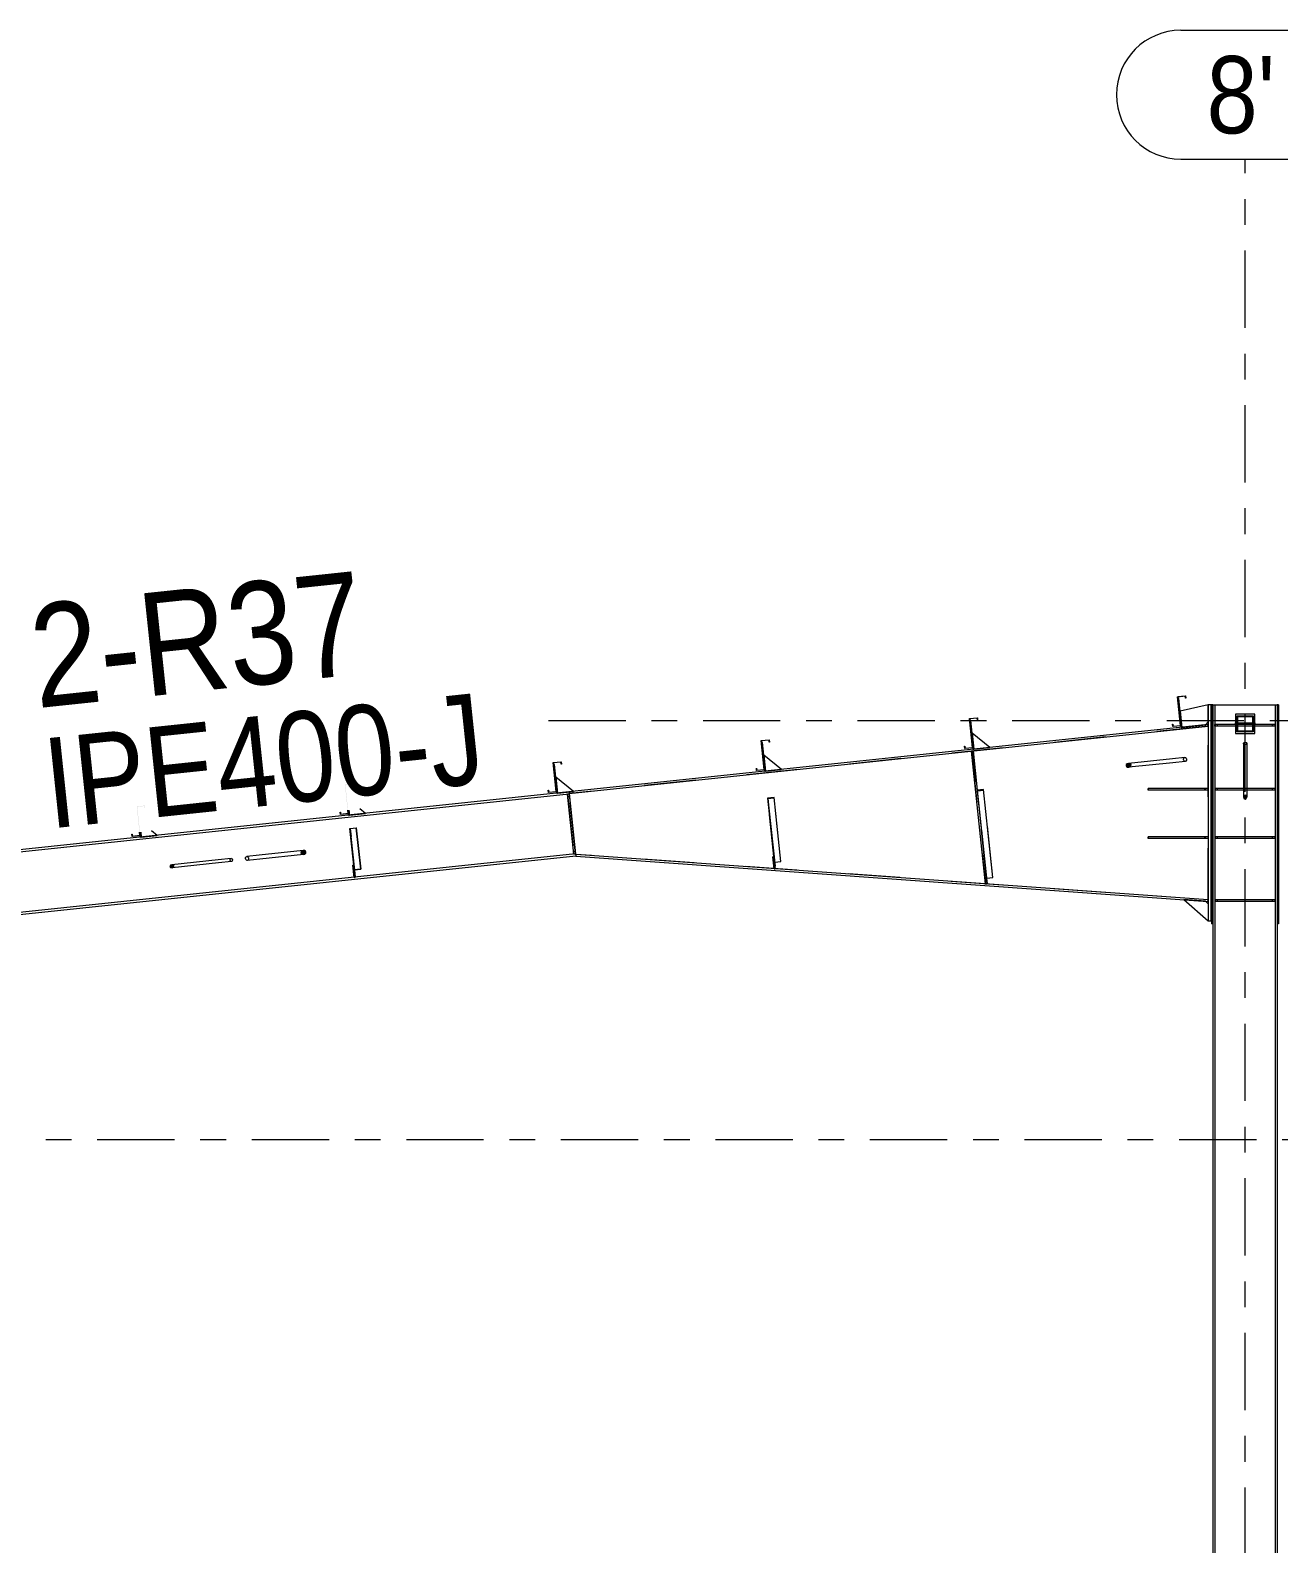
# Model space of a CAD drawing. Header units: millimetres. Extents: x -88 to 735, y -128 to 446.
# Drawn here: x 119.4 to 167.9, y 53.2 to 111.9 of the extents above; entities that cross this region are included whole.
import ezdxf

# ---------------------------------------------------------------- set-up
doc = ezdxf.new("R2010")
doc.units = ezdxf.units.MM
for name, pattern in [('XKITLINE00', [0]), ('XKITLINE02', [4, 2, -2]), ('XKITLINE03', [6, 3, -1, 1, -1])]:
    doc.linetypes.add(name, pattern=pattern)
for name, color, linetype, lineweight in [('Part', 2, 'Continuous', 0), ('PartMark', 7, 'Continuous', 0), ('S-grid', 1, 'Continuous', 0)]:
    doc.layers.add(name, color=color, linetype=linetype, lineweight=lineweight)
doc.styles.add('ARIAL', font='ARIAL.TTF')

# ---------------------------------------------------------------- blocks, each defined once
blk = doc.blocks.new('*A94')
at = {"layer": 'Part'}
h = blk.add_hatch(color=3, dxfattribs=at)
h.paths.add_polyline_path([(166.25, 84.723), (166.25, 85.348), (166.875, 85.348), (166.875, 84.723)], flags=17)
h.paths.add_polyline_path([(166.275, 85.323), (166.275, 84.748), (166.85, 84.748), (166.85, 85.323)])
blk = doc.blocks.new('*A95')
at = {"layer": 'Part'}
blk.add_hatch(color=3, dxfattribs=at).paths.add_polyline_path([(130.047, 80.116), (130.086, 80.091), (130.103, 80.054), (130.094, 80.013), (130.061, 79.981), (130.012, 79.966), (129.962, 79.971), (129.922, 79.995), (129.905, 80.033), (129.914, 80.073), (129.947, 80.105), (129.996, 80.121)], flags=17)
blk = doc.blocks.new('*A96')
at = {"layer": 'Part'}
blk.add_hatch(color=3, dxfattribs=at).paths.add_polyline_path([(123.538, 81.825), (123.849, 81.858), (123.859, 81.764), (123.848, 81.763), (123.839, 81.845), (123.551, 81.815), (123.669, 80.695), (123.358, 80.662), (123.348, 80.755), (123.359, 80.756), (123.368, 80.674), (123.656, 80.705)], flags=17)
blk = doc.blocks.new('*A97')
at = {"layer": 'Part'}
blk.add_hatch(color=3, dxfattribs=at).paths.add_polyline_path([(123.538, 81.825), (123.849, 81.858), (123.859, 81.764), (123.848, 81.763), (123.839, 81.845), (123.551, 81.815), (123.669, 80.695), (123.358, 80.662), (123.348, 80.755), (123.359, 80.756), (123.368, 80.674), (123.656, 80.705)], flags=17)
blk = doc.blocks.new('*A98')
at = {"layer": 'Part'}
blk.add_hatch(color=3, dxfattribs=at).paths.add_polyline_path([(131.619, 82.677), (131.929, 82.71), (131.939, 82.617), (131.928, 82.615), (131.919, 82.698), (131.631, 82.667), (131.749, 81.547), (131.438, 81.514), (131.428, 81.608), (131.44, 81.609), (131.448, 81.527), (131.737, 81.557)], flags=17)
blk = doc.blocks.new('*A99')
at = {"layer": 'Part'}
blk.add_hatch(color=3, dxfattribs=at).paths.add_polyline_path([(131.619, 82.677), (131.929, 82.71), (131.939, 82.617), (131.928, 82.615), (131.919, 82.698), (131.631, 82.667), (131.749, 81.547), (131.438, 81.514), (131.428, 81.608), (131.44, 81.609), (131.448, 81.527), (131.737, 81.557)], flags=17)
blk = doc.blocks.new('*A100')
at = {"layer": 'Part'}
blk.add_hatch(color=3, dxfattribs=at).paths.add_polyline_path([(139.699, 83.529), (140.009, 83.562), (140.019, 83.469), (140.008, 83.468), (139.999, 83.55), (139.711, 83.519), (139.829, 82.399), (139.518, 82.367), (139.509, 82.46), (139.52, 82.461), (139.528, 82.379), (139.817, 82.409)], flags=17)
blk = doc.blocks.new('*A101')
at = {"layer": 'Part'}
blk.add_hatch(color=3, dxfattribs=at).paths.add_polyline_path([(139.699, 83.529), (140.009, 83.562), (140.019, 83.469), (140.008, 83.468), (139.999, 83.55), (139.711, 83.519), (139.829, 82.399), (139.518, 82.367), (139.509, 82.46), (139.52, 82.461), (139.528, 82.379), (139.817, 82.409)], flags=17)
blk = doc.blocks.new('*A102')
at = {"layer": 'Part'}
blk.add_hatch(color=3, dxfattribs=at).paths.add_polyline_path([(147.779, 84.382), (148.09, 84.414), (148.099, 84.321), (148.088, 84.32), (148.08, 84.402), (147.791, 84.372), (147.909, 83.252), (147.599, 83.219), (147.589, 83.312), (147.6, 83.313), (147.609, 83.231), (147.897, 83.262)], flags=17)
blk = doc.blocks.new('*A103')
at = {"layer": 'Part'}
blk.add_hatch(color=3, dxfattribs=at).paths.add_polyline_path([(147.779, 84.382), (148.09, 84.414), (148.099, 84.321), (148.088, 84.32), (148.08, 84.402), (147.791, 84.372), (147.909, 83.252), (147.599, 83.219), (147.589, 83.312), (147.6, 83.313), (147.609, 83.231), (147.897, 83.262)], flags=17)
blk = doc.blocks.new('*A104')
at = {"layer": 'Part'}
blk.add_hatch(color=3, dxfattribs=at).paths.add_polyline_path([(155.859, 85.234), (156.17, 85.267), (156.18, 85.173), (156.168, 85.172), (156.16, 85.254), (155.871, 85.224), (155.99, 84.104), (155.679, 84.071), (155.669, 84.164), (155.68, 84.166), (155.689, 84.083), (155.977, 84.114)], flags=17)
blk = doc.blocks.new('*A105')
at = {"layer": 'Part'}
blk.add_hatch(color=3, dxfattribs=at).paths.add_polyline_path([(155.859, 85.234), (156.17, 85.267), (156.18, 85.173), (156.168, 85.172), (156.16, 85.254), (155.871, 85.224), (155.99, 84.104), (155.679, 84.071), (155.669, 84.164), (155.68, 84.166), (155.689, 84.083), (155.977, 84.114)], flags=17)
blk = doc.blocks.new('*A106')
at = {"layer": 'Part'}
blk.add_hatch(color=3, dxfattribs=at).paths.add_polyline_path([(131.809, 80.976), (132.058, 81.002), (132.06, 80.986), (131.823, 80.961), (131.855, 80.662), (131.843, 80.661)], flags=17)
blk = doc.blocks.new('*A107')
at = {"layer": 'Part'}
blk.add_hatch(color=3, dxfattribs=at).paths.add_polyline_path([(156.164, 82.453), (156.412, 82.479), (156.415, 82.455), (156.179, 82.43), (156.227, 81.97), (156.215, 81.969)], flags=17)
blk = doc.blocks.new('*A108')
at = {"layer": 'Part'}
blk.add_hatch(color=3, dxfattribs=at).paths.add_polyline_path([(148.026, 82.15), (148.274, 82.176), (148.276, 82.157), (148.04, 82.132), (148.079, 81.76), (148.067, 81.759)], flags=17)
blk = doc.blocks.new('*A109')
at = {"layer": 'Part'}
blk.add_hatch(color=3, dxfattribs=at).paths.add_polyline_path([(124.895, 79.567), (124.954, 79.555), (124.983, 79.514), (124.964, 79.467), (124.908, 79.443), (124.849, 79.455), (124.821, 79.497), (124.84, 79.543)], flags=17)
blk = doc.blocks.new('*A111')
at = {"layer": 'Part'}
blk.add_hatch(color=3, dxfattribs=at).paths.add_polyline_path([(162.083, 83.495), (162.122, 83.47), (162.14, 83.433), (162.13, 83.393), (162.097, 83.36), (162.049, 83.345), (161.998, 83.35), (161.959, 83.374), (161.941, 83.412), (161.951, 83.452), (161.984, 83.484), (162.032, 83.5)], flags=17)
blk = doc.blocks.new('*A120')
at = {"layer": 'Part'}
blk.add_hatch(color=3, dxfattribs=at).paths.add_polyline_path([(163.939, 86.086), (164.25, 86.119), (164.26, 86.026), (164.249, 86.025), (164.24, 86.107), (163.952, 86.076), (164.07, 84.956), (163.759, 84.923), (163.749, 85.017), (163.76, 85.018), (163.769, 84.936), (164.057, 84.966)], flags=17)
blk = doc.blocks.new('*A121')
at = {"layer": 'Part'}
blk.add_hatch(color=3, dxfattribs=at).paths.add_polyline_path([(163.939, 86.086), (164.25, 86.119), (164.26, 86.026), (164.249, 86.025), (164.24, 86.107), (163.952, 86.076), (164.07, 84.956), (163.759, 84.923), (163.749, 85.017), (163.76, 85.018), (163.769, 84.936), (164.057, 84.966)], flags=17)
blk = doc.blocks.new('*A122')
at = {"layer": 'Part'}
blk.add_hatch(color=3, dxfattribs=at).paths.add_polyline_path([(166.562, 82.269), (166.607, 82.247), (166.625, 82.191), (166.607, 82.136), (166.562, 82.113), (166.518, 82.136), (166.5, 82.191), (166.518, 82.247)], flags=17)
blk = doc.blocks.new('*A625')
at = {"layer": 'S-grid', "color": 1, "linetype": 'XKITLINE03', "lineweight": 0}
blk.add_line((139.518, 85.156), (193.607, 85.156), dxfattribs=at)
blk = doc.blocks.new('*A626')
at = {"layer": 'S-grid', "color": 1, "linetype": 'XKITLINE03', "lineweight": 0}
blk.add_line((-10, 68.906), (376.661, 68.906), dxfattribs=at)
blk = doc.blocks.new('*A670')
at = {"layer": 'Part', "color": 2, "linetype": 'XKITLINE00', "lineweight": 0}
for p, q in [((140.313, 82.388), (85.838, 76.642)), ((140.321, 82.307), (85.846, 76.561)), ((140.319, 82.325), (140.321, 82.307)), ((140.567, 79.982), (91.857, 74.844)), ((140.575, 79.901), (91.866, 74.764)), ((140.567, 79.982), (140.575, 79.901)), ((91.608, 74.818), (86.091, 74.236)), ((91.617, 74.737), (86.1, 74.155))]:
    blk.add_line(p, q, dxfattribs=at)
at = {"layer": 'Part', "color": 7, "linetype": 'XKITLINE02', "lineweight": 0}
for p, q in [((140.313, 82.388), (140.319, 82.325)), ((140.321, 82.307), (140.567, 79.982)), ((85.838, 76.642), (86.1, 74.155)), ((91.857, 74.844), (91.608, 74.818)), ((91.866, 74.764), (91.617, 74.737))]:
    blk.add_line(p, q, dxfattribs=at)
blk = doc.blocks.new('*A875')
at = {"layer": 'S-grid', "color": 1, "linetype": 'XKITLINE03', "lineweight": 0}
blk.add_line((166.562, -7.603), (166.562, 106.948), dxfattribs=at)
at = {"layer": 'S-grid', "color": 3, "style": 'ARIAL', "width": 0.85}
blk.add_text("8'", height=3, dxfattribs=at).set_placement((165.068, 107.948))
blk = doc.blocks.new('*A876')
at = {"layer": 'Part', "color": 2, "linetype": 'XKITLINE00', "lineweight": 0}
for p, q in [((165.312, 85.769), (167.812, 85.769)), ((165.394, 85.769), (165.394, 85.004)), ((167.731, 85.769), (167.731, 85.004)), ((165.394, 84.941), (165.394, 49.031)), ((167.731, 84.941), (167.731, 49.031)), ((165.312, 77.269), (165.312, 12.625)), ((167.812, 77.269), (167.812, 12.625))]:
    blk.add_line(p, q, dxfattribs=at)
at = {"layer": 'Part', "color": 7, "linetype": 'XKITLINE02', "lineweight": 0}
for p, q in [((165.312, 77.269), (165.312, 85.769)), ((167.812, 85.769), (167.812, 77.269)), ((165.394, 85.004), (165.394, 84.941)), ((167.731, 85.004), (167.731, 84.941))]:
    blk.add_line(p, q, dxfattribs=at)
blk = doc.blocks.new('*A919')
at = {"layer": 'Part', "color": 2, "linetype": 'XKITLINE00', "lineweight": 0}
for p, q in [((140.58, 79.964), (140.575, 79.901)), ((140.575, 79.901), (165.121, 78.144)), ((165.125, 78.206), (140.58, 79.964)), ((165.121, 78.144), (165.125, 78.206))]:
    blk.add_line(p, q, dxfattribs=at)
blk = doc.blocks.new('*A920')
at = {"layer": 'Part', "color": 2, "linetype": 'XKITLINE00', "lineweight": 0}
for p, q in [((165.118, 85.004), (140.313, 82.388)), ((140.319, 82.325), (165.125, 84.942)), ((165.125, 84.942), (165.118, 85.004)), ((140.313, 82.388), (140.319, 82.325))]:
    blk.add_line(p, q, dxfattribs=at)
blk = doc.blocks.new('*A921')
at = {"layer": 'Part', "color": 7, "linetype": 'XKITLINE02', "lineweight": 0}
for p, q in [((165.125, 84.942), (140.319, 82.325)), ((165.125, 78.206), (165.125, 84.942)), ((140.319, 82.325), (140.568, 79.964)), ((165.125, 78.206), (140.58, 79.964))]:
    blk.add_line(p, q, dxfattribs=at)
at = {"layer": 'Part', "color": 2, "linetype": 'XKITLINE00', "lineweight": 0}
blk.add_line((140.58, 79.964), (140.568, 79.964), dxfattribs=at)
blk = doc.blocks.new('*A924')
at = {"layer": 'Part', "color": 2, "linetype": 'XKITLINE00', "lineweight": 0}
for p, q in [((165.312, 85.769), (165.262, 85.769)), ((165.262, 85.769), (165.262, 77.269)), ((165.312, 85.769), (165.312, 77.269)), ((165.312, 77.269), (165.262, 77.269))]:
    blk.add_line(p, q, dxfattribs=at)
blk = doc.blocks.new('*A925')
at = {"layer": 'Part', "color": 2, "linetype": 'XKITLINE00', "lineweight": 0}
for p, q in [((167.863, 85.769), (167.812, 85.769)), ((167.812, 85.769), (167.812, 77.269)), ((167.863, 85.769), (167.863, 77.269)), ((167.863, 77.269), (167.812, 77.269))]:
    blk.add_line(p, q, dxfattribs=at)
blk = doc.blocks.new('*A926')
at = {"layer": 'Part', "color": 2, "linetype": 'XKITLINE00', "lineweight": 0}
for p, q in [((165.125, 85.769), (165.125, 77.394)), ((165.25, 85.769), (165.125, 85.769)), ((165.25, 77.394), (165.25, 85.769)), ((165.125, 77.394), (165.25, 77.394))]:
    blk.add_line(p, q, dxfattribs=at)
blk = doc.blocks.new('*A928')
at = {"layer": 'Part', "color": 2, "linetype": 'XKITLINE00', "lineweight": 0}
for p, q in [((164.19, 78.211), (165.125, 77.394)), ((165.031, 78.15), (165.125, 78.05))]:
    blk.add_line(p, q, dxfattribs=at)
at = {"layer": 'Part', "color": 7, "linetype": 'XKITLINE02', "lineweight": 0}
for p, q in [((165.031, 78.15), (164.19, 78.211)), ((165.125, 78.05), (165.125, 77.394))]:
    blk.add_line(p, q, dxfattribs=at)
blk = doc.blocks.new('*A929')
at = {"layer": 'Part', "color": 2, "linetype": 'XKITLINE00', "lineweight": 0}
for p, q in [((167.725, 78.206), (165.4, 78.206)), ((165.4, 78.144), (165.4, 78.206)), ((167.725, 78.144), (165.4, 78.144)), ((167.725, 78.206), (167.725, 78.144))]:
    blk.add_line(p, q, dxfattribs=at)
at = {"layer": 'Part', "color": 7, "linetype": 'XKITLINE02', "lineweight": 0}
for p, q in [((165.494, 78.144), (165.494, 78.206)), ((167.631, 78.144), (167.631, 78.206))]:
    blk.add_line(p, q, dxfattribs=at)
blk = doc.blocks.new('*A930')
at = {"layer": 'Part', "color": 7, "linetype": 'XKITLINE02', "lineweight": 0}
for p, q in [((167.725, 78.206), (165.4, 78.206)), ((165.4, 78.206), (165.4, 78.144)), ((167.725, 78.144), (165.4, 78.144)), ((165.494, 78.144), (165.494, 78.206)), ((167.631, 78.144), (167.631, 78.206)), ((167.725, 78.144), (167.725, 78.206))]:
    blk.add_line(p, q, dxfattribs=at)
blk = doc.blocks.new('*A932')
at = {"layer": 'Part', "color": 2, "linetype": 'XKITLINE00', "lineweight": 0}
for p, q in [((165.125, 80.644), (162.8, 80.644)), ((162.8, 80.644), (162.8, 80.582)), ((165.125, 80.582), (162.8, 80.582)), ((165, 80.582), (165, 80.644))]:
    blk.add_line(p, q, dxfattribs=at)
at = {"layer": 'Part', "color": 7, "linetype": 'XKITLINE02', "lineweight": 0}
for p, q in [((165.031, 80.582), (165.031, 80.644)), ((165.125, 80.644), (165.125, 80.582))]:
    blk.add_line(p, q, dxfattribs=at)
blk = doc.blocks.new('*A933')
at = {"layer": 'Part', "color": 2, "linetype": 'XKITLINE00', "lineweight": 0}
for p, q in [((165.125, 82.519), (162.8, 82.519)), ((162.8, 82.519), (162.8, 82.457)), ((165.125, 82.457), (162.8, 82.457)), ((165, 82.457), (165, 82.519))]:
    blk.add_line(p, q, dxfattribs=at)
at = {"layer": 'Part', "color": 7, "linetype": 'XKITLINE02', "lineweight": 0}
for p, q in [((165.031, 82.457), (165.031, 82.519)), ((165.125, 82.519), (165.125, 82.457))]:
    blk.add_line(p, q, dxfattribs=at)
blk = doc.blocks.new('*A934')
at = {"layer": 'Part', "color": 7, "linetype": 'XKITLINE02', "lineweight": 0}
for p, q in [((165.125, 80.644), (162.8, 80.644)), ((162.8, 80.582), (162.8, 80.644)), ((165.125, 80.582), (162.8, 80.582)), ((165, 80.582), (165, 80.644)), ((165.031, 80.582), (165.031, 80.644)), ((165.125, 80.644), (165.125, 80.582))]:
    blk.add_line(p, q, dxfattribs=at)
blk = doc.blocks.new('*A935')
at = {"layer": 'Part', "color": 7, "linetype": 'XKITLINE02', "lineweight": 0}
for p, q in [((165.125, 82.519), (162.8, 82.519)), ((162.8, 82.457), (162.8, 82.519)), ((165.125, 82.457), (162.8, 82.457)), ((165, 82.457), (165, 82.519)), ((165.031, 82.457), (165.031, 82.519)), ((165.125, 82.519), (165.125, 82.457))]:
    blk.add_line(p, q, dxfattribs=at)
blk = doc.blocks.new('*A936')
at = {"layer": 'Part', "color": 2, "linetype": 'XKITLINE00', "lineweight": 0}
for p, q in [((165.125, 85.769), (164.042, 85.519)), ((164.042, 85.519), (164.108, 84.897)), ((165.032, 84.995), (165.125, 85.098))]:
    blk.add_line(p, q, dxfattribs=at)
at = {"layer": 'Part', "color": 7, "linetype": 'XKITLINE02', "lineweight": 0}
for p, q in [((165.125, 85.098), (165.125, 85.769)), ((164.108, 84.897), (165.032, 84.995))]:
    blk.add_line(p, q, dxfattribs=at)
blk = doc.blocks.new('*A937')
at = {"layer": 'Part', "color": 2, "linetype": 'XKITLINE00', "lineweight": 0}
for p, q in [((163.989, 86.016), (163.958, 86.013)), ((164.107, 84.897), (163.989, 86.016)), ((164.07, 84.956), (164.076, 84.894))]:
    blk.add_line(p, q, dxfattribs=at)
at = {"layer": 'Part', "color": 7, "linetype": 'XKITLINE02', "lineweight": 0}
for p, q in [((163.958, 86.013), (164.07, 84.956)), ((164.076, 84.894), (164.107, 84.897))]:
    blk.add_line(p, q, dxfattribs=at)
blk = doc.blocks.new('*A939')
at = {"layer": 'Part', "color": 2, "linetype": 'XKITLINE00', "lineweight": 0}
for p, q in [((167.725, 80.644), (165.4, 80.644)), ((165.4, 80.582), (165.4, 80.644)), ((167.725, 80.582), (165.4, 80.582)), ((167.725, 80.644), (167.725, 80.582))]:
    blk.add_line(p, q, dxfattribs=at)
at = {"layer": 'Part', "color": 7, "linetype": 'XKITLINE02', "lineweight": 0}
for p, q in [((165.494, 80.582), (165.494, 80.644)), ((167.631, 80.582), (167.631, 80.644))]:
    blk.add_line(p, q, dxfattribs=at)
blk = doc.blocks.new('*A940')
at = {"layer": 'Part', "color": 7, "linetype": 'XKITLINE02', "lineweight": 0}
for p, q in [((167.725, 80.644), (165.4, 80.644)), ((165.4, 80.644), (165.4, 80.582)), ((167.725, 80.582), (165.4, 80.582)), ((165.494, 80.582), (165.494, 80.644)), ((167.631, 80.582), (167.631, 80.644)), ((167.725, 80.582), (167.725, 80.644))]:
    blk.add_line(p, q, dxfattribs=at)
blk = doc.blocks.new('*A941')
at = {"layer": 'Part', "color": 2, "linetype": 'XKITLINE00', "lineweight": 0}
for p, q in [((166.5, 82.519), (165.4, 82.519)), ((165.4, 82.457), (165.4, 82.519)), ((166.5, 82.457), (165.4, 82.457)), ((167.725, 82.519), (166.625, 82.519)), ((167.725, 82.457), (166.625, 82.457)), ((167.725, 82.519), (167.725, 82.457))]:
    blk.add_line(p, q, dxfattribs=at)
at = {"layer": 'Part', "color": 7, "linetype": 'XKITLINE02', "lineweight": 0}
for p, q in [((165.494, 82.457), (165.494, 82.519)), ((166.625, 82.519), (166.5, 82.519)), ((166.625, 82.457), (166.5, 82.457)), ((167.631, 82.457), (167.631, 82.519))]:
    blk.add_line(p, q, dxfattribs=at)
blk = doc.blocks.new('*A942')
at = {"layer": 'Part', "color": 7, "linetype": 'XKITLINE02', "lineweight": 0}
for p, q in [((167.725, 82.519), (165.4, 82.519)), ((165.4, 82.519), (165.4, 82.457)), ((167.725, 82.457), (165.4, 82.457)), ((165.494, 82.457), (165.494, 82.519)), ((167.631, 82.457), (167.631, 82.519)), ((167.725, 82.457), (167.725, 82.519))]:
    blk.add_line(p, q, dxfattribs=at)
blk = doc.blocks.new('*A943')
at = {"layer": 'Part', "color": 7, "linetype": 'XKITLINE02', "lineweight": 0}
for p, q in [((167.725, 85.004), (165.4, 85.004)), ((165.4, 85.004), (165.4, 84.941)), ((167.725, 84.941), (165.4, 84.941)), ((165.494, 84.941), (165.494, 85.004)), ((167.631, 84.941), (167.631, 85.004)), ((167.725, 84.941), (167.725, 85.004))]:
    blk.add_line(p, q, dxfattribs=at)
blk = doc.blocks.new('*A944')
at = {"layer": 'Part', "color": 2, "linetype": 'XKITLINE00', "lineweight": 0}
for p, q in [((166.938, 85.41), (166.188, 85.41)), ((166.188, 85.41), (166.188, 84.66)), ((166.938, 84.66), (166.938, 85.41)), ((166.188, 84.66), (166.938, 84.66))]:
    blk.add_line(p, q, dxfattribs=at)
blk = doc.blocks.new('*A945')
at = {"layer": 'Part', "color": 7, "linetype": 'XKITLINE02', "lineweight": 0}
for p, q in [((166.188, 85.004), (166.188, 85.066)), ((166.188, 85.066), (166.938, 85.066)), ((166.938, 85.004), (166.188, 85.004)), ((166.938, 85.066), (166.938, 85.004))]:
    blk.add_line(p, q, dxfattribs=at)
blk = doc.blocks.new('*A946')
at = {"layer": 'Part', "color": 2, "linetype": 'XKITLINE00', "lineweight": 0}
for p, q in [((166.188, 85.004), (165.394, 85.004)), ((165.394, 84.941), (165.394, 85.004)), ((166.188, 84.941), (165.394, 84.941)), ((167.731, 85.004), (166.938, 85.004)), ((167.731, 84.941), (166.938, 84.941)), ((167.731, 85.004), (167.731, 84.941))]:
    blk.add_line(p, q, dxfattribs=at)
at = {"layer": 'Part', "color": 7, "linetype": 'XKITLINE02', "lineweight": 0}
for p, q in [((165.488, 84.941), (165.488, 85.004)), ((166.938, 85.004), (166.188, 85.004)), ((166.938, 84.941), (166.188, 84.941)), ((167.637, 84.941), (167.637, 85.004))]:
    blk.add_line(p, q, dxfattribs=at)
blk = doc.blocks.new('*A968')
at = {"layer": 'Part', "color": 2, "linetype": 'XKITLINE00', "lineweight": 0}
for p, q in [((166.25, 84.723), (166.25, 85.348)), ((166.25, 85.348), (166.875, 85.348)), ((166.275, 84.748), (166.275, 85.323)), ((166.275, 85.323), (166.85, 85.323)), ((166.85, 85.323), (166.85, 84.748)), ((166.875, 85.348), (166.875, 84.723)), ((166.875, 84.723), (166.25, 84.723)), ((166.85, 84.748), (166.275, 84.748))]:
    blk.add_line(p, q, dxfattribs=at)
blk = doc.blocks.new('*A969')
at = {"layer": 'Part', "color": 2, "linetype": 'XKITLINE00', "lineweight": 0}
for p, q in [((124.84, 79.543), (124.821, 79.497)), ((124.821, 79.497), (124.849, 79.455)), ((124.895, 79.567), (124.84, 79.543)), ((124.849, 79.455), (124.908, 79.443)), ((126.698, 79.757), (124.895, 79.567)), ((124.954, 79.555), (124.895, 79.567)), ((126.711, 79.633), (124.908, 79.443)), ((124.908, 79.443), (124.964, 79.467)), ((124.983, 79.514), (124.954, 79.555)), ((124.964, 79.467), (124.983, 79.514))]:
    blk.add_line(p, q, dxfattribs=at)
at = {"layer": 'Part', "color": 7, "linetype": 'XKITLINE02', "lineweight": 0}
for p, q in [((127.198, 79.81), (126.698, 79.757)), ((127.211, 79.686), (126.711, 79.633)), ((127.157, 79.743), (127.166, 79.788)), ((127.175, 79.7), (127.157, 79.743)), ((127.166, 79.788), (127.198, 79.81)), ((127.211, 79.686), (127.175, 79.7)), ((127.198, 79.81), (127.233, 79.795)), ((127.243, 79.708), (127.211, 79.686)), ((127.233, 79.795), (127.252, 79.753)), ((127.252, 79.753), (127.243, 79.708))]:
    blk.add_line(p, q, dxfattribs=at)
blk = doc.blocks.new('*A970')
at = {"layer": 'Part', "color": 7, "linetype": 'XKITLINE02', "lineweight": 0}
for p, q in [((127.778, 79.876), (127.807, 79.89)), ((128.291, 79.941), (127.807, 79.89)), ((127.807, 79.89), (127.839, 79.883)), ((127.839, 79.883), (127.864, 79.857)), ((127.755, 79.806), (127.759, 79.846)), ((127.767, 79.768), (127.755, 79.806)), ((127.759, 79.846), (127.778, 79.876)), ((127.792, 79.742), (127.767, 79.768)), ((127.824, 79.735), (127.792, 79.742)), ((128.307, 79.786), (127.824, 79.735)), ((127.853, 79.748), (127.824, 79.735)), ((127.872, 79.779), (127.853, 79.748)), ((127.864, 79.857), (127.876, 79.819)), ((127.876, 79.819), (127.872, 79.779))]:
    blk.add_line(p, q, dxfattribs=at)
at = {"layer": 'Part', "color": 2, "linetype": 'XKITLINE00', "lineweight": 0}
for p, q in [((129.996, 80.121), (128.291, 79.941)), ((130.012, 79.966), (128.307, 79.786)), ((129.914, 80.073), (129.905, 80.033)), ((129.905, 80.033), (129.922, 79.995)), ((129.947, 80.105), (129.914, 80.073)), ((129.922, 79.995), (129.962, 79.971)), ((129.996, 80.121), (129.947, 80.105)), ((129.962, 79.971), (130.012, 79.966)), ((130.047, 80.116), (129.996, 80.121)), ((130.012, 79.966), (130.061, 79.981)), ((130.086, 80.091), (130.047, 80.116)), ((130.061, 79.981), (130.094, 80.013)), ((130.103, 80.054), (130.086, 80.091)), ((130.094, 80.013), (130.103, 80.054))]:
    blk.add_line(p, q, dxfattribs=at)
blk = doc.blocks.new('*A971')
at = {"layer": 'Part', "color": 2, "linetype": 'XKITLINE00', "lineweight": 0}
for p, q in [((123.348, 80.755), (123.359, 80.756)), ((123.358, 80.662), (123.348, 80.755)), ((123.669, 80.695), (123.358, 80.662)), ((123.359, 80.756), (123.368, 80.674)), ((123.368, 80.674), (123.656, 80.705)), ((123.656, 80.705), (123.643, 80.83)), ((123.654, 80.832), (123.669, 80.695))]:
    blk.add_line(p, q, dxfattribs=at)
blk = doc.blocks.new('*A972')
at = {"layer": 'Part', "color": 2, "linetype": 'XKITLINE00', "lineweight": 0}
for p, q in [((123.348, 80.755), (123.359, 80.756)), ((123.358, 80.662), (123.348, 80.755)), ((123.669, 80.695), (123.358, 80.662)), ((123.359, 80.756), (123.368, 80.674)), ((123.368, 80.674), (123.656, 80.705)), ((123.656, 80.705), (123.643, 80.83)), ((123.654, 80.832), (123.669, 80.695))]:
    blk.add_line(p, q, dxfattribs=at)
blk = doc.blocks.new('*A973')
at = {"layer": 'Part', "color": 2, "linetype": 'XKITLINE00', "lineweight": 0}
for p, q in [((131.737, 81.557), (131.723, 81.683)), ((131.735, 81.684), (131.749, 81.547)), ((131.428, 81.608), (131.44, 81.609)), ((131.438, 81.514), (131.428, 81.608)), ((131.749, 81.547), (131.438, 81.514)), ((131.44, 81.609), (131.448, 81.527)), ((131.448, 81.527), (131.737, 81.557))]:
    blk.add_line(p, q, dxfattribs=at)
blk = doc.blocks.new('*A974')
at = {"layer": 'Part', "color": 2, "linetype": 'XKITLINE00', "lineweight": 0}
for p, q in [((131.737, 81.557), (131.723, 81.683)), ((131.735, 81.684), (131.749, 81.547)), ((131.428, 81.608), (131.44, 81.609)), ((131.438, 81.514), (131.428, 81.608)), ((131.749, 81.547), (131.438, 81.514)), ((131.44, 81.609), (131.448, 81.527)), ((131.448, 81.527), (131.737, 81.557))]:
    blk.add_line(p, q, dxfattribs=at)
blk = doc.blocks.new('*A975')
at = {"layer": 'Part', "color": 2, "linetype": 'XKITLINE00', "lineweight": 0}
for p, q in [((139.699, 83.529), (140.009, 83.562)), ((139.817, 82.409), (139.699, 83.529)), ((139.999, 83.55), (139.711, 83.519)), ((139.711, 83.519), (139.829, 82.399)), ((140.008, 83.468), (139.999, 83.55)), ((140.019, 83.469), (140.008, 83.468)), ((140.009, 83.562), (140.019, 83.469)), ((139.509, 82.46), (139.52, 82.461)), ((139.518, 82.367), (139.509, 82.46)), ((139.829, 82.399), (139.518, 82.367)), ((139.52, 82.461), (139.528, 82.379)), ((139.528, 82.379), (139.817, 82.409))]:
    blk.add_line(p, q, dxfattribs=at)
blk = doc.blocks.new('*A976')
at = {"layer": 'Part', "color": 2, "linetype": 'XKITLINE00', "lineweight": 0}
for p, q in [((139.699, 83.529), (140.009, 83.562)), ((139.817, 82.409), (139.699, 83.529)), ((139.999, 83.55), (139.711, 83.519)), ((139.711, 83.519), (139.829, 82.399)), ((140.008, 83.468), (139.999, 83.55)), ((140.019, 83.469), (140.008, 83.468)), ((140.009, 83.562), (140.019, 83.469)), ((139.509, 82.46), (139.52, 82.461)), ((139.518, 82.367), (139.509, 82.46)), ((139.829, 82.399), (139.518, 82.367)), ((139.52, 82.461), (139.528, 82.379)), ((139.528, 82.379), (139.817, 82.409))]:
    blk.add_line(p, q, dxfattribs=at)
blk = doc.blocks.new('*A977')
at = {"layer": 'Part', "color": 2, "linetype": 'XKITLINE00', "lineweight": 0}
for p, q in [((147.779, 84.382), (148.09, 84.414)), ((147.897, 83.262), (147.779, 84.382)), ((148.08, 84.402), (147.791, 84.372)), ((147.791, 84.372), (147.909, 83.252)), ((148.088, 84.32), (148.08, 84.402)), ((148.099, 84.321), (148.088, 84.32)), ((148.09, 84.414), (148.099, 84.321)), ((147.589, 83.312), (147.6, 83.313)), ((147.599, 83.219), (147.589, 83.312)), ((147.909, 83.252), (147.599, 83.219)), ((147.6, 83.313), (147.609, 83.231)), ((147.609, 83.231), (147.897, 83.262))]:
    blk.add_line(p, q, dxfattribs=at)
blk = doc.blocks.new('*A978')
at = {"layer": 'Part', "color": 2, "linetype": 'XKITLINE00', "lineweight": 0}
for p, q in [((147.779, 84.382), (148.09, 84.414)), ((147.897, 83.262), (147.779, 84.382)), ((148.08, 84.402), (147.791, 84.372)), ((147.791, 84.372), (147.909, 83.252)), ((148.088, 84.32), (148.08, 84.402)), ((148.099, 84.321), (148.088, 84.32)), ((148.09, 84.414), (148.099, 84.321)), ((147.589, 83.312), (147.6, 83.313)), ((147.599, 83.219), (147.589, 83.312)), ((147.909, 83.252), (147.599, 83.219)), ((147.6, 83.313), (147.609, 83.231)), ((147.609, 83.231), (147.897, 83.262))]:
    blk.add_line(p, q, dxfattribs=at)
blk = doc.blocks.new('*A979')
at = {"layer": 'Part', "color": 2, "linetype": 'XKITLINE00', "lineweight": 0}
for p, q in [((155.859, 85.234), (156.17, 85.267)), ((155.977, 84.114), (155.859, 85.234)), ((156.16, 85.254), (155.871, 85.224)), ((155.871, 85.224), (155.99, 84.104)), ((156.168, 85.172), (156.16, 85.254)), ((156.18, 85.173), (156.168, 85.172)), ((156.17, 85.267), (156.18, 85.173)), ((155.669, 84.164), (155.68, 84.166)), ((155.679, 84.071), (155.669, 84.164)), ((155.99, 84.104), (155.679, 84.071)), ((155.68, 84.166), (155.689, 84.083)), ((155.689, 84.083), (155.977, 84.114))]:
    blk.add_line(p, q, dxfattribs=at)
blk = doc.blocks.new('*A980')
at = {"layer": 'Part', "color": 2, "linetype": 'XKITLINE00', "lineweight": 0}
for p, q in [((155.859, 85.234), (156.17, 85.267)), ((155.977, 84.114), (155.859, 85.234)), ((156.16, 85.254), (155.871, 85.224)), ((155.871, 85.224), (155.99, 84.104)), ((156.168, 85.172), (156.16, 85.254)), ((156.18, 85.173), (156.168, 85.172)), ((156.17, 85.267), (156.18, 85.173)), ((155.669, 84.164), (155.68, 84.166)), ((155.679, 84.071), (155.669, 84.164)), ((155.99, 84.104), (155.679, 84.071)), ((155.68, 84.166), (155.689, 84.083)), ((155.689, 84.083), (155.977, 84.114))]:
    blk.add_line(p, q, dxfattribs=at)
blk = doc.blocks.new('*A981')
at = {"layer": 'Part', "color": 7, "linetype": 'XKITLINE02', "lineweight": 0}
for p, q in [((123.654, 80.832), (123.669, 80.695)), ((123.675, 80.633), (123.706, 80.636))]:
    blk.add_line(p, q, dxfattribs=at)
at = {"layer": 'Part', "color": 2, "linetype": 'XKITLINE00', "lineweight": 0}
for p, q in [((123.669, 80.695), (123.675, 80.633)), ((123.706, 80.636), (123.686, 80.835))]:
    blk.add_line(p, q, dxfattribs=at)
blk = doc.blocks.new('*A982')
at = {"layer": 'Part', "color": 7, "linetype": 'XKITLINE02', "lineweight": 0}
for p, q in [((123.686, 80.835), (123.706, 80.636)), ((123.706, 80.636), (124.328, 80.701))]:
    blk.add_line(p, q, dxfattribs=at)
at = {"layer": 'Part', "color": 2, "linetype": 'XKITLINE00', "lineweight": 0}
blk.add_line((124.328, 80.701), (124.108, 80.879), dxfattribs=at)
blk = doc.blocks.new('*A983')
at = {"layer": 'Part', "color": 7, "linetype": 'XKITLINE02', "lineweight": 0}
for p, q in [((131.766, 81.687), (131.787, 81.488)), ((131.787, 81.488), (132.408, 81.554))]:
    blk.add_line(p, q, dxfattribs=at)
at = {"layer": 'Part', "color": 2, "linetype": 'XKITLINE00', "lineweight": 0}
blk.add_line((132.408, 81.554), (132.188, 81.732), dxfattribs=at)
blk = doc.blocks.new('*A984')
at = {"layer": 'Part', "color": 2, "linetype": 'XKITLINE00', "lineweight": 0}
for p, q in [((131.929, 79.542), (131.96, 79.546)), ((131.978, 79.076), (131.929, 79.542)), ((131.981, 79.351), (132.009, 79.08))]:
    blk.add_line(p, q, dxfattribs=at)
at = {"layer": 'Part', "color": 7, "linetype": 'XKITLINE02', "lineweight": 0}
for p, q in [((131.96, 79.546), (131.981, 79.351)), ((131.968, 79.169), (131.999, 79.173)), ((132.009, 79.08), (131.978, 79.076))]:
    blk.add_line(p, q, dxfattribs=at)
blk = doc.blocks.new('*A985')
at = {"layer": 'Part', "color": 7, "linetype": 'XKITLINE02', "lineweight": 0}
for p, q in [((131.735, 81.684), (131.749, 81.547)), ((131.756, 81.485), (131.787, 81.488))]:
    blk.add_line(p, q, dxfattribs=at)
at = {"layer": 'Part', "color": 2, "linetype": 'XKITLINE00', "lineweight": 0}
for p, q in [((131.787, 81.488), (131.766, 81.687)), ((131.749, 81.547), (131.756, 81.485))]:
    blk.add_line(p, q, dxfattribs=at)
blk = doc.blocks.new('*A986')
at = {"layer": 'Part', "color": 7, "linetype": 'XKITLINE02', "lineweight": 0}
for p, q in [((131.96, 79.546), (131.929, 79.542)), ((131.929, 79.542), (131.978, 79.076)), ((132.009, 79.08), (131.96, 79.546)), ((131.968, 79.169), (131.999, 79.173)), ((131.978, 79.076), (132.009, 79.08))]:
    blk.add_line(p, q, dxfattribs=at)
blk = doc.blocks.new('*A987')
at = {"layer": 'Part', "color": 7, "linetype": 'XKITLINE02', "lineweight": 0}
for p, q in [((131.998, 79.184), (131.809, 80.976)), ((132.011, 79.186), (131.823, 80.961)), ((132.227, 79.397), (132.058, 81.002)), ((131.978, 79.381), (132.226, 79.407)), ((131.991, 79.372), (132.227, 79.397)), ((131.998, 79.184), (132.011, 79.186))]:
    blk.add_line(p, q, dxfattribs=at)
blk = doc.blocks.new('*A988')
at = {"layer": 'Part', "color": 2, "linetype": 'XKITLINE00', "lineweight": 0}
for p, q in [((131.809, 80.976), (132.058, 81.002)), ((131.843, 80.661), (131.809, 80.976)), ((132.06, 80.986), (131.823, 80.961)), ((131.823, 80.961), (131.855, 80.662)), ((131.855, 80.662), (131.843, 80.661)), ((131.843, 80.661), (131.981, 79.351)), ((132.011, 79.186), (131.855, 80.662)), ((132.058, 81.002), (132.227, 79.397)), ((131.991, 79.372), (132.227, 79.397)), ((131.998, 79.184), (132.011, 79.186))]:
    blk.add_line(p, q, dxfattribs=at)
at = {"layer": 'Part', "color": 7, "linetype": 'XKITLINE02', "lineweight": 0}
for p, q in [((131.978, 79.381), (132.226, 79.407)), ((131.981, 79.351), (131.998, 79.184))]:
    blk.add_line(p, q, dxfattribs=at)
blk = doc.blocks.new('*A989')
at = {"layer": 'Part', "color": 2, "linetype": 'XKITLINE00', "lineweight": 0}
for p, q in [((139.749, 83.459), (139.718, 83.456)), ((139.867, 82.34), (139.749, 83.459)), ((139.829, 82.399), (139.836, 82.337))]:
    blk.add_line(p, q, dxfattribs=at)
at = {"layer": 'Part', "color": 7, "linetype": 'XKITLINE02', "lineweight": 0}
for p, q in [((139.718, 83.456), (139.829, 82.399)), ((139.836, 82.337), (139.867, 82.34))]:
    blk.add_line(p, q, dxfattribs=at)
blk = doc.blocks.new('*A990')
at = {"layer": 'Part', "color": 2, "linetype": 'XKITLINE00', "lineweight": 0}
blk.add_line((140.488, 82.406), (139.801, 82.962), dxfattribs=at)
at = {"layer": 'Part', "color": 7, "linetype": 'XKITLINE02', "lineweight": 0}
for p, q in [((139.801, 82.962), (139.867, 82.34)), ((139.867, 82.34), (140.488, 82.406))]:
    blk.add_line(p, q, dxfattribs=at)
blk = doc.blocks.new('*A991')
at = {"layer": 'Part', "color": 7, "linetype": 'XKITLINE02', "lineweight": 0}
for p, q in [((140.321, 82.307), (140.259, 82.3)), ((140.259, 82.3), (140.504, 79.976)), ((140.567, 79.982), (140.321, 82.307)), ((140.269, 82.207), (140.331, 82.213)), ((140.495, 80.069), (140.557, 80.075)), ((140.504, 79.976), (140.567, 79.982))]:
    blk.add_line(p, q, dxfattribs=at)
blk = doc.blocks.new('*A992')
at = {"layer": 'Part', "color": 7, "linetype": 'XKITLINE02', "lineweight": 0}
for p, q in [((140.321, 82.307), (140.259, 82.3)), ((140.269, 82.207), (140.331, 82.213)), ((140.557, 80.075), (140.495, 80.069)), ((140.567, 79.982), (140.504, 79.976))]:
    blk.add_line(p, q, dxfattribs=at)
at = {"layer": 'Part', "color": 2, "linetype": 'XKITLINE00', "lineweight": 0}
for p, q in [((140.504, 79.976), (140.259, 82.3)), ((140.321, 82.307), (140.567, 79.982))]:
    blk.add_line(p, q, dxfattribs=at)
blk = doc.blocks.new('*A993')
at = {"layer": 'Part', "color": 7, "linetype": 'XKITLINE02', "lineweight": 0}
for p, q in [((156.536, 78.922), (156.164, 82.453)), ((156.549, 78.923), (156.179, 82.43)), ((156.772, 79.069), (156.412, 82.479)), ((156.523, 79.049), (156.771, 79.076)), ((156.536, 79.044), (156.772, 79.069)), ((156.536, 78.922), (156.549, 78.923))]:
    blk.add_line(p, q, dxfattribs=at)
blk = doc.blocks.new('*A994')
at = {"layer": 'Part', "color": 2, "linetype": 'XKITLINE00', "lineweight": 0}
for p, q in [((156.412, 82.479), (156.164, 82.453)), ((156.164, 82.453), (156.511, 79.157)), ((156.179, 82.43), (156.415, 82.455)), ((156.549, 78.923), (156.179, 82.43)), ((156.772, 79.069), (156.412, 82.479)), ((156.227, 81.97), (156.215, 81.969)), ((156.536, 79.044), (156.772, 79.069)), ((156.536, 78.922), (156.549, 78.923))]:
    blk.add_line(p, q, dxfattribs=at)
at = {"layer": 'Part', "color": 7, "linetype": 'XKITLINE02', "lineweight": 0}
for p, q in [((156.511, 79.157), (156.536, 78.922)), ((156.523, 79.049), (156.771, 79.076))]:
    blk.add_line(p, q, dxfattribs=at)
blk = doc.blocks.new('*A995')
at = {"layer": 'Part', "color": 2, "linetype": 'XKITLINE00', "lineweight": 0}
blk.add_line((156.649, 84.111), (155.962, 84.667), dxfattribs=at)
at = {"layer": 'Part', "color": 7, "linetype": 'XKITLINE02', "lineweight": 0}
for p, q in [((155.962, 84.667), (156.027, 84.045)), ((156.027, 84.045), (156.649, 84.111))]:
    blk.add_line(p, q, dxfattribs=at)
blk = doc.blocks.new('*A996')
at = {"layer": 'Part', "color": 2, "linetype": 'XKITLINE00', "lineweight": 0}
for p, q in [((148.274, 82.176), (148.026, 82.15)), ((148.026, 82.15), (148.282, 79.716)), ((148.04, 82.132), (148.276, 82.157)), ((148.04, 82.132), (148.079, 81.76)), ((148.079, 81.76), (148.067, 81.759)), ((148.079, 81.76), (148.317, 79.511)), ((148.537, 79.686), (148.274, 82.176)), ((148.301, 79.661), (148.537, 79.686)), ((148.304, 79.509), (148.317, 79.511))]:
    blk.add_line(p, q, dxfattribs=at)
at = {"layer": 'Part', "color": 7, "linetype": 'XKITLINE02', "lineweight": 0}
for p, q in [((148.282, 79.716), (148.304, 79.509)), ((148.287, 79.667), (148.536, 79.694))]:
    blk.add_line(p, q, dxfattribs=at)
blk = doc.blocks.new('*A997')
at = {"layer": 'Part', "color": 7, "linetype": 'XKITLINE02', "lineweight": 0}
for p, q in [((148.304, 79.509), (148.026, 82.15)), ((148.317, 79.511), (148.04, 82.132)), ((148.537, 79.686), (148.274, 82.176)), ((148.287, 79.667), (148.536, 79.694)), ((148.301, 79.661), (148.537, 79.686)), ((148.304, 79.509), (148.317, 79.511))]:
    blk.add_line(p, q, dxfattribs=at)
blk = doc.blocks.new('*A998')
at = {"layer": 'Part', "color": 7, "linetype": 'XKITLINE02', "lineweight": 0}
for p, q in [((148.265, 79.876), (148.234, 79.873)), ((148.234, 79.873), (148.284, 79.407)), ((148.315, 79.41), (148.265, 79.876)), ((148.274, 79.5), (148.305, 79.503)), ((148.284, 79.407), (148.315, 79.41))]:
    blk.add_line(p, q, dxfattribs=at)
blk = doc.blocks.new('*A999')
at = {"layer": 'Part', "color": 2, "linetype": 'XKITLINE00', "lineweight": 0}
for p, q in [((147.829, 84.312), (147.798, 84.308)), ((147.947, 83.193), (147.829, 84.312)), ((147.909, 83.252), (147.916, 83.189))]:
    blk.add_line(p, q, dxfattribs=at)
at = {"layer": 'Part', "color": 7, "linetype": 'XKITLINE02', "lineweight": 0}
for p, q in [((147.798, 84.308), (147.909, 83.252)), ((147.916, 83.189), (147.947, 83.193))]:
    blk.add_line(p, q, dxfattribs=at)
blk = doc.blocks.new('*A1000')
at = {"layer": 'Part', "color": 2, "linetype": 'XKITLINE00', "lineweight": 0}
for p, q in [((148.234, 79.873), (148.265, 79.876)), ((148.283, 79.412), (148.234, 79.873)), ((148.282, 79.716), (148.315, 79.41))]:
    blk.add_line(p, q, dxfattribs=at)
at = {"layer": 'Part', "color": 7, "linetype": 'XKITLINE02', "lineweight": 0}
for p, q in [((148.265, 79.876), (148.282, 79.716)), ((148.274, 79.5), (148.305, 79.503)), ((148.283, 79.412), (148.284, 79.407)), ((148.315, 79.41), (148.284, 79.407))]:
    blk.add_line(p, q, dxfattribs=at)
blk = doc.blocks.new('*A1001')
at = {"layer": 'Part', "color": 2, "linetype": 'XKITLINE00', "lineweight": 0}
blk.add_line((148.569, 83.258), (147.881, 83.814), dxfattribs=at)
at = {"layer": 'Part', "color": 7, "linetype": 'XKITLINE02', "lineweight": 0}
for p, q in [((147.881, 83.814), (147.947, 83.193)), ((147.947, 83.193), (148.569, 83.258))]:
    blk.add_line(p, q, dxfattribs=at)
blk = doc.blocks.new('*A1002')
at = {"layer": 'Part', "color": 7, "linetype": 'XKITLINE02', "lineweight": 0}
for p, q in [((156.003, 83.98), (155.941, 83.973)), ((155.941, 83.973), (156.485, 78.814)), ((156.547, 78.82), (156.003, 83.98)), ((156.475, 78.907), (156.537, 78.914)), ((156.485, 78.814), (156.547, 78.82))]:
    blk.add_line(p, q, dxfattribs=at)
blk = doc.blocks.new('*A1003')
at = {"layer": 'Part', "color": 7, "linetype": 'XKITLINE02', "lineweight": 0}
for p, q in [((155.941, 83.973), (156.003, 83.98)), ((156.164, 82.453), (156.511, 79.157)), ((156.475, 78.907), (156.537, 78.914)), ((156.484, 78.825), (156.485, 78.814)), ((156.547, 78.82), (156.485, 78.814))]:
    blk.add_line(p, q, dxfattribs=at)
at = {"layer": 'Part', "color": 2, "linetype": 'XKITLINE00', "lineweight": 0}
for p, q in [((156.484, 78.825), (155.941, 83.973)), ((156.003, 83.98), (156.164, 82.453)), ((156.511, 79.157), (156.547, 78.82))]:
    blk.add_line(p, q, dxfattribs=at)
blk = doc.blocks.new('*A1004')
at = {"layer": 'Part', "color": 2, "linetype": 'XKITLINE00', "lineweight": 0}
for p, q in [((155.909, 85.164), (155.878, 85.161)), ((156.027, 84.045), (155.909, 85.164)), ((155.99, 84.104), (155.996, 84.042))]:
    blk.add_line(p, q, dxfattribs=at)
at = {"layer": 'Part', "color": 7, "linetype": 'XKITLINE02', "lineweight": 0}
for p, q in [((155.878, 85.161), (155.99, 84.104)), ((155.996, 84.042), (156.027, 84.045))]:
    blk.add_line(p, q, dxfattribs=at)
blk = doc.blocks.new('*A1006')
at = {"layer": 'Part', "color": 2, "linetype": 'XKITLINE00', "lineweight": 0}
for p, q in [((161.951, 83.452), (161.941, 83.412)), ((161.941, 83.412), (161.959, 83.374)), ((161.984, 83.484), (161.951, 83.452)), ((162.032, 83.5), (161.984, 83.484)), ((163.738, 83.68), (162.032, 83.5)), ((162.083, 83.495), (162.032, 83.5)), ((163.754, 83.525), (162.049, 83.345)), ((162.122, 83.47), (162.083, 83.495)), ((162.14, 83.433), (162.122, 83.47)), ((162.13, 83.393), (162.14, 83.433)), ((161.959, 83.374), (161.998, 83.35)), ((161.998, 83.35), (162.049, 83.345)), ((162.049, 83.345), (162.097, 83.36)), ((162.097, 83.36), (162.13, 83.393))]:
    blk.add_line(p, q, dxfattribs=at)
at = {"layer": 'Part', "color": 7, "linetype": 'XKITLINE02', "lineweight": 0}
for p, q in [((164.221, 83.731), (163.738, 83.68)), ((164.237, 83.575), (163.754, 83.525)), ((164.168, 83.647), (164.172, 83.686)), ((164.18, 83.609), (164.168, 83.647)), ((164.172, 83.686), (164.191, 83.717)), ((164.206, 83.583), (164.18, 83.609)), ((164.191, 83.717), (164.221, 83.731)), ((164.237, 83.575), (164.206, 83.583)), ((164.221, 83.731), (164.252, 83.724)), ((164.266, 83.589), (164.237, 83.575)), ((164.252, 83.724), (164.278, 83.698)), ((164.286, 83.62), (164.266, 83.589)), ((164.278, 83.698), (164.29, 83.66)), ((164.29, 83.66), (164.286, 83.62))]:
    blk.add_line(p, q, dxfattribs=at)
blk = doc.blocks.new('*A1015')
at = {"layer": 'Part', "color": 2, "linetype": 'XKITLINE00', "lineweight": 0}
for p, q in [((163.939, 86.086), (164.25, 86.119)), ((164.057, 84.966), (163.939, 86.086)), ((164.24, 86.107), (163.952, 86.076)), ((163.952, 86.076), (164.07, 84.956)), ((164.249, 86.025), (164.24, 86.107)), ((164.26, 86.026), (164.249, 86.025)), ((164.25, 86.119), (164.26, 86.026)), ((163.749, 85.017), (163.76, 85.018)), ((163.759, 84.923), (163.749, 85.017)), ((164.07, 84.956), (163.759, 84.923)), ((163.76, 85.018), (163.769, 84.936)), ((163.769, 84.936), (164.057, 84.966))]:
    blk.add_line(p, q, dxfattribs=at)
blk = doc.blocks.new('*A1016')
at = {"layer": 'Part', "color": 2, "linetype": 'XKITLINE00', "lineweight": 0}
for p, q in [((163.939, 86.086), (164.25, 86.119)), ((164.057, 84.966), (163.939, 86.086)), ((164.24, 86.107), (163.952, 86.076)), ((163.952, 86.076), (164.07, 84.956)), ((164.249, 86.025), (164.24, 86.107)), ((164.26, 86.026), (164.249, 86.025)), ((164.25, 86.119), (164.26, 86.026)), ((163.749, 85.017), (163.76, 85.018)), ((163.759, 84.923), (163.749, 85.017)), ((164.07, 84.956), (163.759, 84.923)), ((163.76, 85.018), (163.769, 84.936)), ((163.769, 84.936), (164.057, 84.966))]:
    blk.add_line(p, q, dxfattribs=at)
blk = doc.blocks.new('*A1017')
at = {"layer": 'Part', "color": 7, "linetype": 'XKITLINE02', "lineweight": 0}
for p, q in [((166.5, 84.268), (166.518, 84.304)), ((166.5, 84.268), (166.5, 83.802)), ((166.518, 84.233), (166.5, 84.268)), ((166.518, 84.304), (166.562, 84.318)), ((166.562, 84.218), (166.518, 84.233)), ((166.562, 84.318), (166.607, 84.304)), ((166.607, 84.233), (166.562, 84.218)), ((166.607, 84.304), (166.625, 84.268)), ((166.625, 84.268), (166.607, 84.233)), ((166.625, 84.268), (166.625, 83.802))]:
    blk.add_line(p, q, dxfattribs=at)
at = {"layer": 'Part', "color": 2, "linetype": 'XKITLINE00', "lineweight": 0}
for p, q in [((166.5, 83.802), (166.5, 82.191)), ((166.625, 83.802), (166.625, 82.191)), ((166.518, 82.247), (166.5, 82.191)), ((166.562, 82.269), (166.518, 82.247)), ((166.607, 82.247), (166.562, 82.269)), ((166.625, 82.191), (166.607, 82.247)), ((166.5, 82.191), (166.518, 82.136)), ((166.518, 82.136), (166.562, 82.113)), ((166.562, 82.113), (166.607, 82.136)), ((166.607, 82.136), (166.625, 82.191))]:
    blk.add_line(p, q, dxfattribs=at)
blk = doc.blocks.new('*A1019')
at = {"layer": 'S-grid', "color": 1, "linetype": 'XKITLINE00', "lineweight": 0}
for p, q in [((164.068, 111.948), (169.057, 111.948)), ((164.068, 106.948), (169.057, 106.948))]:
    blk.add_line(p, q, dxfattribs=at)
for centre, start, end in [((164.068, 109.448), 90, 270), ((169.057, 109.448), 270, 90)]:
    blk.add_arc(centre, 2.5, start, end, dxfattribs=at)
blk = doc.blocks.new('*A2674')
at = {"layer": 'PartMark', "color": 3, "style": 'ARIAL', "width": 0.85}
blk.add_text('2-R37', height=4, rotation=6.02179, dxfattribs=at).set_placement((119.657, 85.639))
at = {"layer": 'PartMark', "color": 7, "style": 'ARIAL', "width": 0.85}
blk.add_text('IPE400-J', height=3.5, rotation=6.02179, dxfattribs=at).set_placement((120.15, 80.965))

msp = doc.modelspace()

# ---------------------------------------------------------------- block references
at = {"lineweight": 0}
for name in ['*A1019', '*A875', '*A2674', '*A625', '*A120', '*A121', '*A1015', '*A1016', '*A937', '*A936', '*A926', '*A924', '*A876', '*A925', '*A104', '*A105', '*A979', '*A980', '*A1004', '*A944', '*A94', '*A968', '*A920', '*A921', '*A995', '*A946', '*A943', '*A945', '*A102', '*A103', '*A977', '*A978', '*A999', '*A1017', '*A100', '*A101', '*A975', '*A976', '*A989', '*A1001', '*A1002', '*A1003', '*A1006', '*A111', '*A990', '*A670', '*A98', '*A99', '*A991', '*A992', '*A107', '*A993', '*A994', '*A933', '*A935', '*A941', '*A942', '*A122', '*A96', '*A97', '*A973', '*A974', '*A985', '*A983', '*A108', '*A996', '*A997', '*A971', '*A972', '*A981', '*A982', '*A106', '*A987', '*A988', '*A932', '*A934', '*A939', '*A940', '*A970', '*A95', '*A919', '*A969', '*A109', '*A984', '*A986', '*A998', '*A1000', '*A928', '*A929', '*A930', '*A626']:
    msp.add_blockref(name, (0, 0), dxfattribs=at)

doc.saveas('drawing.dxf')
